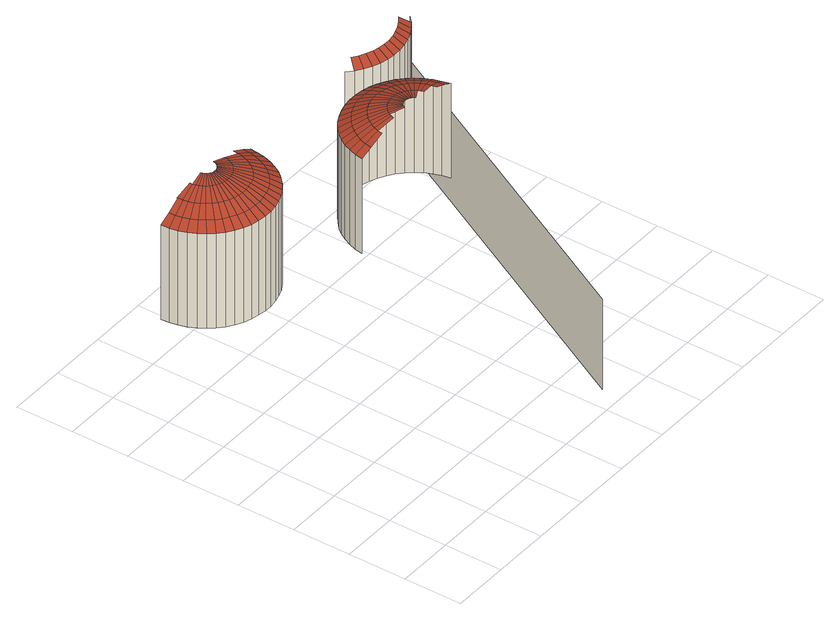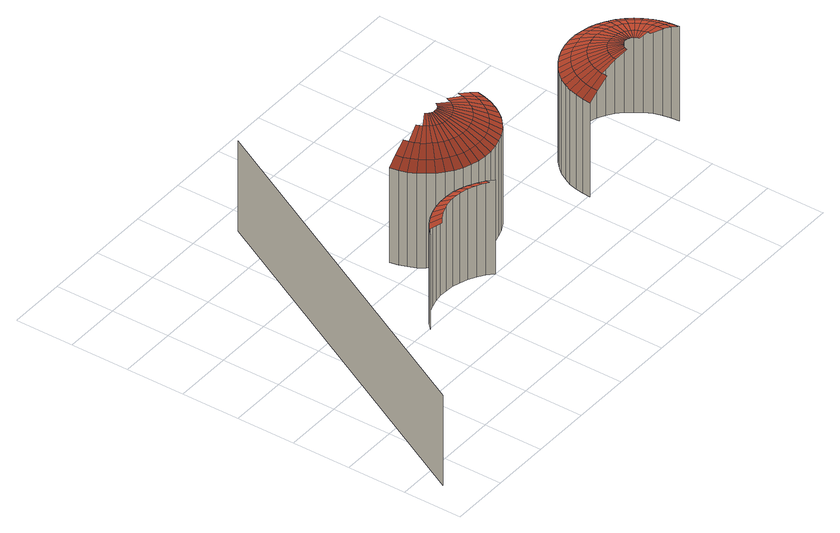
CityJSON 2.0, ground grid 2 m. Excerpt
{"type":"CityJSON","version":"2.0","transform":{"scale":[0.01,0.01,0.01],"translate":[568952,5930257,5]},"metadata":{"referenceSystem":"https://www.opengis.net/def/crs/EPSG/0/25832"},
"CityObjects":{
"building1":{"type":"Building","attributes":{"Grundfläche 2D":"397.890769","Grundhöhe NN":"5.604"},"geometry":[{"type":"MultiSurface","lod":"3","boundaries":[[[0,1,2,3]],[[1,4,5,2]],[[6,0,3,7]],[[4,8,9,5]],[[7,10,11,6]],[[6,12,13,0]],[[10,14,15,11]],[[1,0,13,16]],[[4,1,16,17]],[[8,4,17,18]],[[14,19,20,15]],[[6,11,21,12]],[[11,15,22,21]],[[19,23,24,20]],[[15,20,25,22]],[[20,24,26,25]],[[23,27,28,24]],[[29,30,31,18,17]],[[16,13,32,33,34]],[[17,16,34,35,29]],[[36,32,13,12,37]],[[38,39,40,21,22]],[[41,37,12,21,40]],[[24,28,42,26]],[[27,43,44,28]],[[38,22,25,45]],[[44,46,42,28]],[[45,25,26,47,48]],[[33,32,49,50,34]],[[50,51,29,35,34]],[[36,37,52,49,32]],[[43,53,54,44]],[[51,55,56,30,29]],[[47,26,42,57,58]],[[39,38,59,60,40]],[[37,41,40,60,52]],[[44,54,61,46]],[[47,62,63,45,48]],[[64,57,42,46,65]],[[53,66,67,54]],[[59,38,45,63]],[[57,68,62,47,58]],[[69,65,46,61]],[[54,67,70,61]],[[71,68,57,64,65]],[[66,72,73,67]],[[69,61,70,74,75]],[[50,76,77,51]],[[67,73,78,70]],[[79,80,59,63]],[[71,65,69,81]],[[50,49,82,76]],[[49,52,83,82]],[[52,60,84,83]],[[62,85,79,63]],[[84,60,59,80]],[[86,81,69,75,74]],[[74,70,78,87,88]],[[72,89,90,73]],[[62,68,91,85]],[[73,90,92,78]],[[93,86,74,88,87]],[[68,71,94,91]],[[71,81,95,94]],[[87,78,92,96,97]],[[98,95,81,86]],[[96,99,93,87,97]],[[100,98,86,93]],[[89,101,102,90]],[[90,102,103,92]],[[93,99,104,100]],[[96,92,103,105,106]],[[106,105,107,99,96]],[[107,108,104,99]],[[107,109,110,108]],[[105,111,112,109,107]],[[109,113,114,110]],[[111,105,103,115,112]],[[102,116,115,103]],[[101,117,116,102]],[[118,119,114,113]],[[112,120,113,109]],[[118,121,122,119]],[[121,123,124,122]],[[124,123,125,126]],[[120,112,115,127]],[[118,113,120,128,129]],[[116,130,127,115]],[[131,132,133,134]],[[132,131,126,125]],[[117,135,130,116]],[[136,121,118,129,137]],[[138,134,133,139]],[[129,128,120,127,140]],[[136,141,142,123,121]],[[130,143,140,127]],[[140,144,136,137,129]],[[135,145,143,130]],[[146,147,125,123,142]],[[143,148,144,140]],[[132,125,147,149,150]],[[142,141,136,144,151]],[[152,133,132,150]],[[145,153,148,143]],[[154,155,139,133,152]],[[147,146,142,151,156]],[[148,157,151,144]],[[150,149,147,156,158]],[[153,159,157,148]],[[157,160,156,151]],[[150,158,161,152]],[[152,161,162,155,154]],[[155,162,163,164,165]],[[159,166,160,157]],[[160,167,158,156]],[[167,168,161,158]],[[166,169,167,160]],[[168,170,162,161]],[[169,171,168,167]],[[170,172,163,162]],[[171,173,170,168]],[[173,174,172,170]],[[175,176,177,178]],[[179,175,178,180]],[[178,177,181,182]],[[183,179,180,184]],[[180,178,182,185]],[[184,180,185,186]],[[187,183,184,188]],[[189,182,181,190,191]],[[188,184,186,192]],[[193,194,185,182,189]],[[194,195,196,186,185]],[[197,187,188,198]],[[198,188,192,199]],[[192,186,196,200,201]],[[202,203,194,193,189]],[[204,197,198,205]],[[201,206,207,199,192]],[[194,203,208,196,195]],[[205,198,199,209]],[[196,208,210,201,200]],[[211,204,205,212]],[[213,209,199,207,214]],[[201,210,215,207,206]],[[212,205,209,216]],[[214,207,215,217,213]],[[216,209,213,218,219]],[[220,211,212,221]],[[217,222,219,218,213]],[[221,212,216,223]],[[219,224,225,223,216]],[[210,208,226,227]],[[215,210,227,228]],[[215,228,229,217]],[[224,219,222,230,225]],[[229,231,222,217]],[[232,220,221,233]],[[233,221,223,234]],[[234,223,225,235,236]],[[230,237,236,235,225]],[[222,231,238,230]],[[238,239,237,230]],[[240,241,237,239]],[[242,243,234,236,244]],[[242,244,236,237,241]],[[245,241,240,246]],[[247,233,234,243]],[[248,232,233,247]],[[241,245,249,250,242]],[[245,246,251,252]],[[253,254,252,251]],[[255,243,242,250,249]],[[253,256,257,254]],[[249,245,252,258,259]],[[260,247,243,255]],[[256,261,262,257]],[[263,248,247,260]],[[259,258,264,255,249]],[[261,265,266,262]],[[258,252,254,267,268]],[[269,270,271,272]],[[265,273,274,266]],[[275,270,269,276]],[[273,272,271,274]],[[277,267,254,257]],[[278,260,255,264]],[[260,278,279,263]],[[258,268,267,280,264]],[[281,277,257,262,282]],[[283,278,264,280]],[[262,266,284,285,282]],[[267,277,286,280]],[[287,288,284,266,274]],[[271,289,287,274]],[[290,279,278,283]],[[281,282,291,286,277]],[[292,283,280,286]],[[285,284,293,291,282]],[[289,271,270,294,295]],[[296,297,298,299,300]],[[294,270,275,301,302]],[[303,290,283,292]],[[275,299,298,304,301]],[[305,292,286,291]],[[284,288,287,306,293]],[[292,305,307,303]],[[295,294,308,309,289]],[[310,305,291,293]],[[306,287,289,309]],[[301,311,308,294,302]],[[304,298,312,311,301]],[[313,314,296,315,316]],[[297,296,314,312,298]],[[305,310,317,307]],[[318,310,293,306]],[[319,318,306,309]],[[320,317,310,318]],[[321,322,323,324]],[[325,319,309,308]],[[318,319,326,320]],[[327,325,308,311]],[[328,321,324,329]],[[330,327,311,312]],[[331,332,314,313]],[[332,330,312,314]],[[319,325,333,326]],[[321,328,334,335]],[[329,336,337,328]],[[325,327,338,333]],[[339,338,327,330]],[[332,331,340,341]],[[330,332,341,339]],[[328,337,342,334]],[[343,337,336,344]],[[337,343,345,342]],[[346,343,344,347]],[[343,346,348,345]],[[349,346,347,350]],[[346,349,351,348]],[[352,349,350,353]],[[349,352,354,351]],[[352,355,356,354]],[[355,352,353,357]],[[355,358,359,356]],[[358,355,357,360]],[[358,361,362,359]],[[363,364,365,366]],[[361,358,360,367]],[[368,369,362,361]],[[367,370,368,361]],[[368,371,372,369]],[[370,373,371,368]],[[373,374,375,371]]],"semantics":{"surfaces":[{"type":"WallSurface"},{"type":"RoofSurface"}],"values":[0,0,0,0,0,1,0,1,1,1,0,1,1,0,1,1,0,1,1,1,1,1,1,1,0,1,1,1,1,1,1,0,1,1,1,1,1,1,1,0,1,1,1,1,1,0,1,1,1,1,1,1,1,1,1,1,1,1,0,1,1,1,1,1,1,1,1,1,0,1,1,1,1,1,1,1,1,1,1,0,1,1,1,1,1,1,1,1,1,1,0,1,1,1,1,1,1,0,1,1,1,1,1,0,1,1,1,1,0,1,1,1,1,0,1,1,0,1,0,1,0,0,0,0,1,0,1,1,0,1,1,1,1,0,1,1,1,0,1,1,1,1,0,1,1,1,1,1,0,1,1,1,1,1,1,1,1,0,1,1,1,1,1,1,1,1,1,1,0,1,1,1,1,1,1,1,1,0,1,1,1,1,1,1,1,1,1,0,1,1,1,1,1,1,1,0,1,1,1,1,1,1,0,1,1,1,0,1,1,1,1,1,1,1,0,1,1,0,0,1,0,1,0,1,1,1,0,1,0,0,0,0,0,1,0,1,0,1,0,1,0,1,1,0,1,0,1,0,0,1,0,1,0,0]}}]}
},
"vertices":[
[55,972,738],[46,998,738],[46,998,391],[55,972,391],[41,1026,738],[41,1026,391],[68,946,738],[68,946,391],[39,1054,738],[39,1054,391],[83,923,391],[83,923,738],[100,965,760],[90,986,760],[101,901,391],[101,901,738],[83,1008,760],[78,1031,760],[77,1054,760],[121,882,391],[121,882,738],[113,945,760],[128,927,760],[144,866,391],[144,866,738],[145,911,760],[164,898,760],[169,852,391],[169,852,738],[125,1037,784],[124,1051,784],[124,1055,784],[134,1004,784],[130,1017,784],[129,1020,784],[126,1034,784],[136,1000,784],[142,988,784],[162,960,784],[154,971,784],[151,973,784],[144,985,784],[185,887,760],[195,842,391],[195,842,738],[175,948,784],[207,878,760],[189,938,784],[178,946,784],[189,1026,803],[185,1035,803],[183,1045,803],[193,1017,803],[223,836,391],[223,836,738],[183,1055,803],[124,1058,784],[205,930,784],[193,936,784],[205,1000,803],[198,1008,803],[229,873,760],[220,988,803],[212,994,803],[208,929,784],[221,924,784],[251,832,391],[251,832,738],[229,983,803],[238,919,784],[253,870,760],[239,979,803],[279,832,391],[279,832,738],[255,917,784],[242,919,784],[231,1047,813],[230,1051,813],[276,870,760],[242,1030,813],[239,1033,813],[248,977,803],[232,1043,813],[234,1040,813],[236,1036,813],[245,1028,813],[258,976,803],[273,917,784],[259,917,784],[306,836,391],[306,836,738],[249,1026,813],[299,873,760],[269,976,803],[253,1024,813],[257,1023,813],[290,920,784],[276,918,784],[261,1023,813],[279,977,803],[265,1023,813],[334,843,391],[334,843,738],[322,879,760],[269,1023,813],[307,924,784],[293,921,784],[288,980,803],[273,1025,813],[297,983,803],[277,1026,813],[310,926,784],[323,931,784],[306,988,803],[281,1028,813],[343,888,760],[360,854,738],[360,854,391],[314,994,803],[284,1030,813],[338,939,784],[322,1001,803],[287,1033,813],[328,1009,803],[290,1037,813],[333,1018,803],[292,1040,813],[364,899,760],[341,941,784],[352,950,784],[384,868,738],[294,1044,813],[338,1027,803],[341,1036,803],[295,1048,813],[384,868,391],[365,962,784],[355,952,784],[296,1052,813],[342,1046,803],[383,913,760],[367,964,784],[376,975,784],[407,884,738],[400,929,760],[407,884,391],[378,978,784],[385,990,784],[427,904,738],[386,993,784],[392,1006,784],[414,947,760],[397,1022,784],[427,904,391],[398,1026,784],[401,1039,784],[427,967,760],[445,925,738],[436,988,760],[445,925,391],[460,949,738],[444,1011,760],[448,1034,760],[449,1057,760],[402,1057,784],[401,1043,784],[460,949,391],[472,975,738],[480,1002,738],[472,975,391],[485,1029,738],[480,1002,391],[487,1058,738],[485,1029,391],[487,1058,391],[645,793,391],[640,766,391],[640,766,738],[645,793,738],[654,820,391],[654,820,738],[678,761,760],[682,784,760],[666,846,391],[666,846,738],[689,807,760],[699,828,760],[681,870,391],[681,870,738],[728,773,784],[725,756,784],[726,759,784],[711,848,760],[729,776,784],[733,789,784],[735,793,784],[741,805,784],[698,891,391],[698,891,738],[726,866,760],[743,808,784],[750,820,784],[785,759,803],[788,768,803],[719,911,391],[719,911,738],[752,823,784],[761,834,784],[792,778,803],[743,882,760],[797,786,803],[741,928,391],[741,928,738],[773,846,784],[764,836,784],[804,794,803],[762,896,760],[811,801,803],[776,848,784],[788,856,784],[766,941,391],[766,941,738],[819,807,803],[782,907,760],[791,858,784],[803,864,784],[834,755,813],[836,759,813],[839,762,813],[842,765,813],[828,812,803],[845,767,813],[792,952,391],[792,952,738],[804,916,760],[806,866,784],[819,871,784],[837,815,803],[848,769,813],[852,771,813],[856,772,813],[847,818,803],[836,875,784],[826,922,760],[822,872,784],[857,819,803],[860,772,813],[819,959,738],[819,959,391],[853,878,784],[839,876,784],[865,772,813],[867,819,803],[869,772,813],[877,818,803],[849,925,760],[873,771,813],[887,816,803],[870,878,784],[857,878,784],[847,963,738],[877,769,813],[896,812,803],[847,963,391],[873,925,760],[880,767,813],[905,807,803],[888,876,784],[874,878,784],[889,759,813],[927,787,803],[921,795,803],[886,762,813],[883,765,813],[913,802,803],[933,779,803],[892,755,813],[905,872,784],[875,963,738],[875,963,391],[896,923,760],[908,870,784],[921,865,784],[903,960,738],[936,857,784],[924,864,784],[919,917,760],[950,847,784],[939,855,784],[963,835,784],[903,960,391],[941,908,760],[930,953,738],[961,897,760],[974,822,784],[965,832,784],[997,775,784],[992,788,784],[991,792,784],[937,770,803],[940,760,803],[984,807,784],[976,819,784],[930,953,391],[985,804,784],[956,943,738],[980,884,760],[956,943,391],[1012,850,760],[997,868,760],[981,929,738],[1025,830,760],[1035,809,760],[1047,764,760],[1043,787,760],[997,771,784],[1000,758,784],[981,929,391],[1004,913,738],[1025,894,738],[1004,913,391],[968,1033,738],[948,1052,738],[948,1052,391],[968,1033,391],[1043,872,738],[1025,894,391],[1058,849,738],[991,1017,738],[991,1017,391],[1070,824,738],[1085,769,738],[1079,797,738],[1043,872,391],[1011,1049,760],[992,1062,760],[1016,1003,391],[1016,1003,738],[1058,849,391],[1070,824,391],[1085,769,391],[1079,797,391],[1032,1038,760],[1042,993,738],[1042,993,391],[1054,1029,760],[1069,986,738],[1069,986,391],[1076,1024,760],[1097,983,738],[1097,983,391],[1099,1021,760],[1126,983,738],[1126,983,391],[1123,1021,760],[1153,987,738],[1146,1024,760],[1153,987,391],[1181,994,738],[1169,1030,760],[1181,994,391],[1207,1005,738],[1190,1039,760],[1508,1270,391],[875,70,391],[875,70,60],[1508,1270,60],[1207,1005,391],[1231,1019,738],[1211,1050,760],[1231,1019,391],[1254,1035,738],[1230,1064,760],[1254,1035,391],[1274,1055,391],[1274,1055,738]
]}
